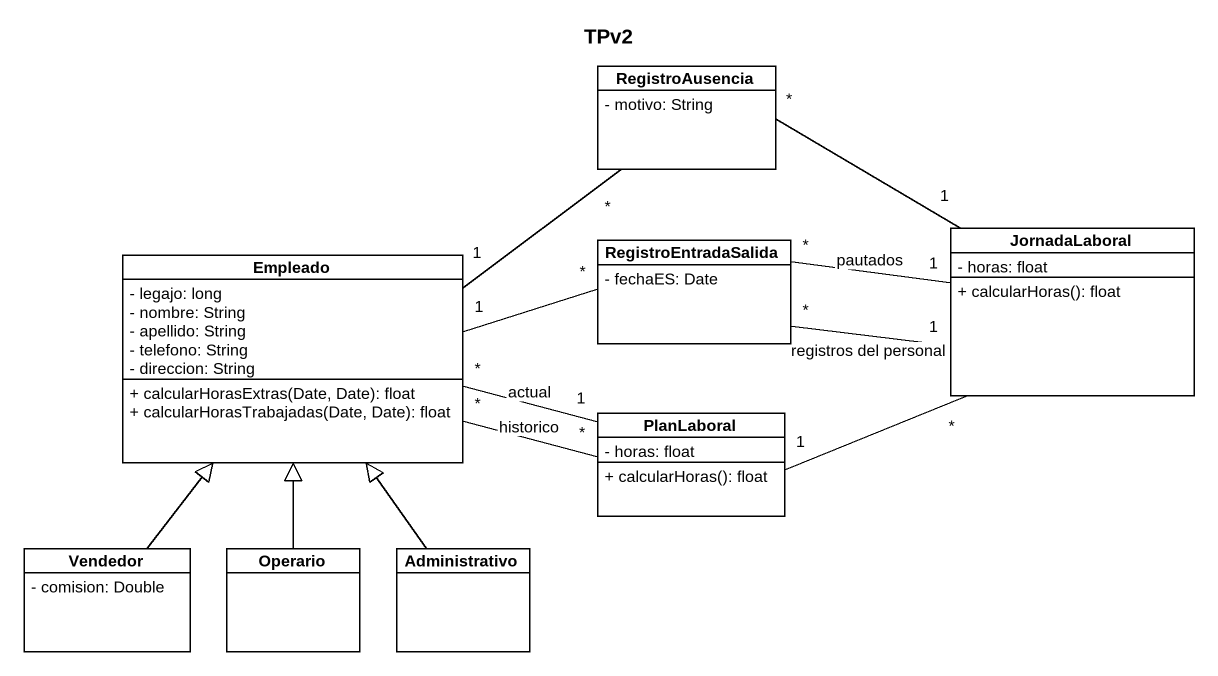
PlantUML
@startuml
title TPv2
hide circle
hide empty members
skinparam classAttributeIconSize 0
class RegistroAusencia {
  - motivo: String
}
class Empleado {
  - legajo: long
  - nombre: String
  - apellido: String
  - telefono: String
  - direccion: String
  + calcularHorasExtras(Date, Date): float
  + calcularHorasTrabajadas(Date, Date): float
}
class RegistroEntradaSalida {
  - fechaES: Date
}
class JornadaLaboral {
  - horas: float
  + calcularHoras(): float
}
class PlanLaboral {
  - horas: float
  + calcularHoras(): float
}
class Vendedor {
  - comision: Double
}
class Operario
class Administrativo
RegistroAusencia "*" -right- "1" JornadaLaboral
Empleado "1" -up- "*" RegistroAusencia
Empleado "1" -right- "*" RegistroEntradaSalida
Empleado "*" -right- "1" PlanLaboral : actual
Empleado "*" -right- "*" PlanLaboral : historico
JornadaLaboral "1" -left- "*" RegistroEntradaSalida : registros del personal
JornadaLaboral "1" -left- "*" RegistroEntradaSalida : pautados
PlanLaboral "1" -right- "*" JornadaLaboral
Vendedor -up-|> Empleado
Operario -up-|> Empleado
Administrativo -up-|> Empleado
@enduml
